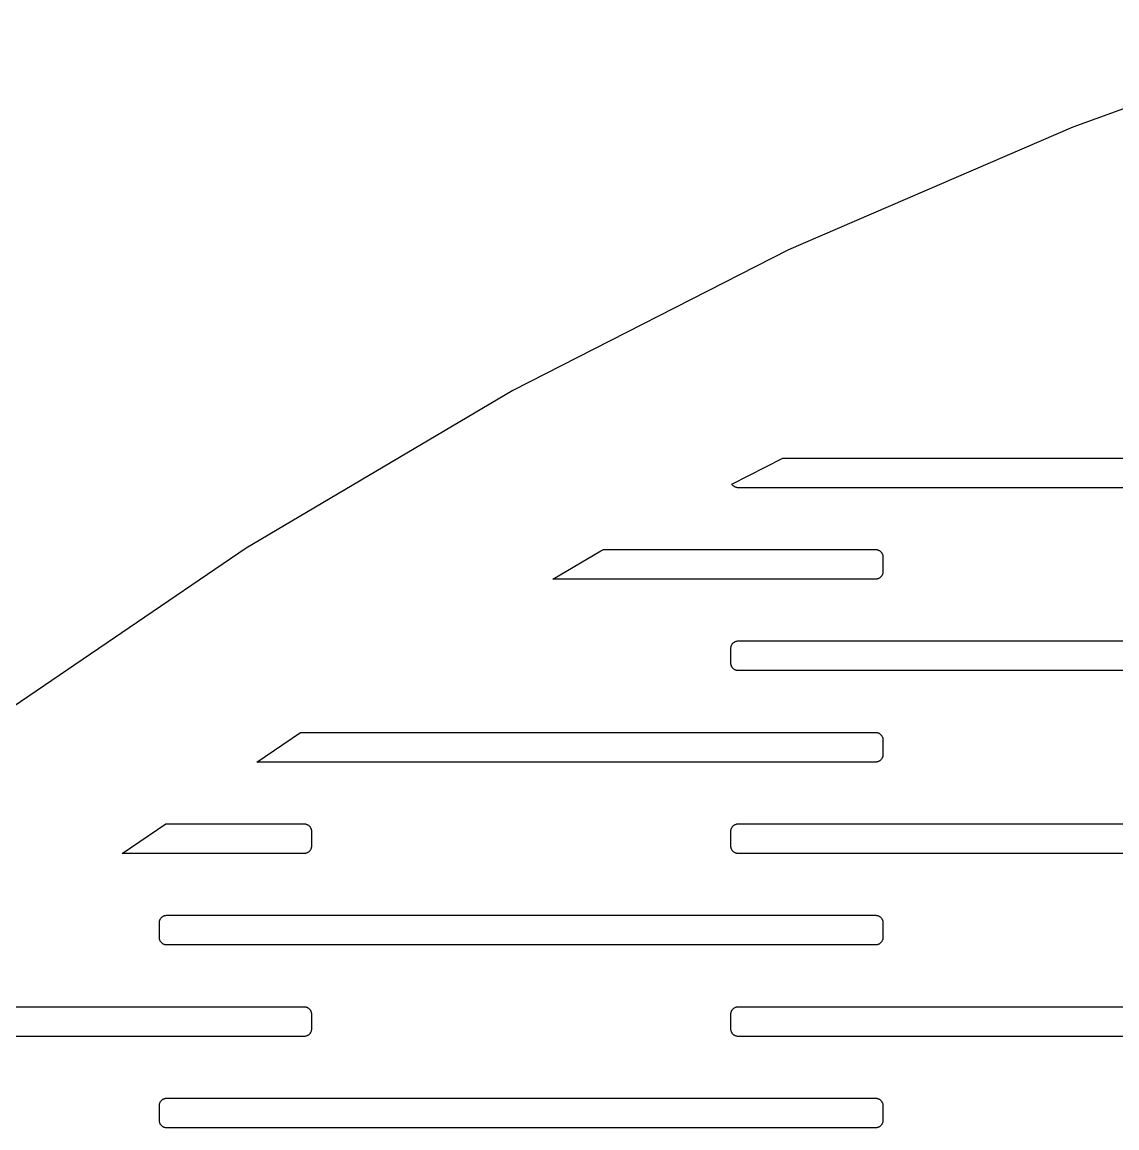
# Model space of a CAD drawing. Header units: metres. Extents: x -216 to 216, y -216 to 216.
# Drawn here: x -125.33 to -77.44, y 156.68 to 205.04 of the extents above; entities that cross this region are included whole.
import ezdxf

# ---------------------------------------------------------------- set-up
doc = ezdxf.new("R2010")
doc.units = ezdxf.units.M

msp = doc.modelspace()

# ---------------------------------------------------------------- linework, layer by layer
for p, q in [((-66.6232, 205.045), (-79.3666, 200.457)), ((-79.3666, 200.457), (-91.7968, 195.078)), ((-91.7968, 195.078), (-103.865, 188.929)), ((-103.865, 188.929), (-115.523, 182.035)), ((-94.2781, 184.84), (-92.0445, 185.978)), ((-92.0445, 185.978), (-62.9972, 185.978)), ((-94.2716, 184.829), (-94.2781, 184.84)), ((-94.2601, 184.812), (-94.2716, 184.829)), ((-94.2476, 184.796), (-94.2601, 184.812)), ((-94.2341, 184.78), (-94.2476, 184.796)), ((-94.2197, 184.766), (-94.2341, 184.78)), ((-94.2044, 184.752), (-94.2197, 184.766)), ((-94.1882, 184.74), (-94.2044, 184.752)), ((-94.1713, 184.728), (-94.1882, 184.74)), ((-94.1538, 184.718), (-94.1713, 184.728)), ((-94.1356, 184.709), (-94.1538, 184.718)), ((-94.1168, 184.701), (-94.1356, 184.709)), ((-94.0976, 184.694), (-94.1168, 184.701)), ((-94.078, 184.688), (-94.0976, 184.694)), ((-94.0581, 184.684), (-94.078, 184.688)), ((-94.0379, 184.68), (-94.0581, 184.684)), ((-94.0176, 184.678), (-94.0379, 184.68)), ((-93.9972, 184.678), (-94.0176, 184.678)), ((-62.9972, 184.678), (-93.9972, 184.678)), ((-115.523, 182.035), (-126.725, 174.422)), ((-102.109, 180.678), (-100.011, 181.919)), ((-100.011, 181.919), (-99.8949, 181.978)), ((-99.8949, 181.978), (-87.9972, 181.978)), ((-87.9972, 181.978), (-87.9768, 181.977)), ((-87.9768, 181.977), (-87.9565, 181.975)), ((-87.9565, 181.975), (-87.9363, 181.972)), ((-87.9363, 181.972), (-87.9164, 181.968)), ((-87.9164, 181.968), (-87.8968, 181.962)), ((-87.8968, 181.962), (-87.8776, 181.955)), ((-87.8776, 181.955), (-87.8588, 181.947)), ((-87.8588, 181.947), (-87.8406, 181.938)), ((-87.8406, 181.938), (-87.8231, 181.927)), ((-87.8231, 181.927), (-87.8062, 181.916)), ((-87.8062, 181.916), (-87.79, 181.903)), ((-87.79, 181.903), (-87.7747, 181.89)), ((-87.7747, 181.89), (-87.7603, 181.875)), ((-87.7603, 181.875), (-87.7468, 181.86)), ((-87.7468, 181.86), (-87.7343, 181.844)), ((-87.7343, 181.844), (-87.7228, 181.827)), ((-87.7228, 181.827), (-87.7124, 181.809)), ((-87.7124, 181.809), (-87.7031, 181.791)), ((-87.7031, 181.791), (-87.695, 181.772)), ((-87.695, 181.772), (-87.6881, 181.753)), ((-87.6881, 181.753), (-87.6824, 181.734)), ((-87.6824, 181.734), (-87.6779, 181.714)), ((-87.6779, 181.714), (-87.6748, 181.694)), ((-87.6748, 181.694), (-87.6728, 181.673)), ((-87.6728, 181.673), (-87.6722, 181.653)), ((-87.6722, 181.653), (-87.6722, 181.003)), ((-87.6881, 180.902), (-87.695, 180.883)), ((-87.6824, 180.922), (-87.6881, 180.902)), ((-87.6779, 180.942), (-87.6824, 180.922)), ((-87.6748, 180.962), (-87.6779, 180.942)), ((-87.6728, 180.982), (-87.6748, 180.962)), ((-87.6722, 181.003), (-87.6728, 180.982)), ((-87.9972, 180.678), (-102.109, 180.678)), ((-87.9768, 180.678), (-87.9972, 180.678)), ((-87.9565, 180.68), (-87.9768, 180.678)), ((-87.9363, 180.684), (-87.9565, 180.68)), ((-87.9164, 180.688), (-87.9363, 180.684)), ((-87.8968, 180.694), (-87.9164, 180.688)), ((-87.8776, 180.701), (-87.8968, 180.694)), ((-87.8588, 180.709), (-87.8776, 180.701)), ((-87.8406, 180.718), (-87.8588, 180.709)), ((-87.8231, 180.728), (-87.8406, 180.718)), ((-87.8062, 180.74), (-87.8231, 180.728)), ((-87.79, 180.752), (-87.8062, 180.74)), ((-87.7747, 180.766), (-87.79, 180.752)), ((-87.7603, 180.78), (-87.7747, 180.766)), ((-87.7468, 180.796), (-87.7603, 180.78)), ((-87.7343, 180.812), (-87.7468, 180.796)), ((-87.7228, 180.829), (-87.7343, 180.812)), ((-87.7124, 180.846), (-87.7228, 180.829)), ((-87.7031, 180.864), (-87.7124, 180.846)), ((-87.695, 180.883), (-87.7031, 180.864)), ((-94.3222, 177.653), (-94.3215, 177.673)), ((-94.3222, 177.003), (-94.3222, 177.653)), ((-94.3215, 177.673), (-94.3196, 177.694)), ((-94.3196, 177.694), (-94.3164, 177.714)), ((-94.3164, 177.714), (-94.312, 177.734)), ((-94.312, 177.734), (-94.3063, 177.753)), ((-94.3063, 177.753), (-94.2994, 177.772)), ((-94.2994, 177.772), (-94.2913, 177.791)), ((-94.2913, 177.791), (-94.282, 177.809)), ((-94.282, 177.809), (-94.2716, 177.827)), ((-94.2716, 177.827), (-94.2601, 177.844)), ((-94.2601, 177.844), (-94.2476, 177.86)), ((-94.2476, 177.86), (-94.2341, 177.875)), ((-94.2341, 177.875), (-94.2197, 177.89)), ((-94.2197, 177.89), (-94.2044, 177.903)), ((-94.2044, 177.903), (-94.1882, 177.916)), ((-94.1882, 177.916), (-94.1713, 177.927)), ((-94.1713, 177.927), (-94.1538, 177.938)), ((-94.1538, 177.938), (-94.1356, 177.947)), ((-94.1356, 177.947), (-94.1168, 177.955)), ((-94.1168, 177.955), (-94.0976, 177.962)), ((-94.0976, 177.962), (-94.078, 177.968)), ((-94.078, 177.968), (-94.0581, 177.972)), ((-94.0581, 177.972), (-94.0379, 177.975)), ((-94.0379, 177.975), (-94.0176, 177.977)), ((-94.0176, 177.977), (-93.9972, 177.978)), ((-93.9972, 177.978), (-62.9972, 177.978)), ((-94.3215, 176.982), (-94.3222, 177.003)), ((-94.3196, 176.962), (-94.3215, 176.982)), ((-94.3164, 176.942), (-94.3196, 176.962)), ((-94.312, 176.922), (-94.3164, 176.942)), ((-94.3063, 176.902), (-94.312, 176.922)), ((-94.2994, 176.883), (-94.3063, 176.902)), ((-94.2913, 176.864), (-94.2994, 176.883)), ((-94.282, 176.846), (-94.2913, 176.864)), ((-94.2716, 176.829), (-94.282, 176.846)), ((-94.2601, 176.812), (-94.2716, 176.829)), ((-94.2476, 176.796), (-94.2601, 176.812)), ((-94.2341, 176.78), (-94.2476, 176.796)), ((-94.2197, 176.766), (-94.2341, 176.78)), ((-94.2044, 176.752), (-94.2197, 176.766)), ((-94.1882, 176.74), (-94.2044, 176.752)), ((-94.1713, 176.728), (-94.1882, 176.74)), ((-94.1538, 176.718), (-94.1713, 176.728)), ((-94.1356, 176.709), (-94.1538, 176.718)), ((-94.1168, 176.701), (-94.1356, 176.709)), ((-94.0976, 176.694), (-94.1168, 176.701)), ((-94.078, 176.688), (-94.0976, 176.694)), ((-94.0581, 176.684), (-94.078, 176.688)), ((-94.0379, 176.68), (-94.0581, 176.684)), ((-94.0176, 176.678), (-94.0379, 176.68)), ((-93.9972, 176.678), (-94.0176, 176.678)), ((-62.9972, 176.678), (-93.9972, 176.678)), ((-115.065, 172.678), (-113.152, 173.978)), ((-113.152, 173.978), (-87.9972, 173.978)), ((-87.9972, 173.978), (-87.9768, 173.977)), ((-87.9768, 173.977), (-87.9565, 173.975)), ((-87.9565, 173.975), (-87.9363, 173.972)), ((-87.9363, 173.972), (-87.9164, 173.968)), ((-87.9164, 173.968), (-87.8968, 173.962)), ((-87.8968, 173.962), (-87.8776, 173.955)), ((-87.8776, 173.955), (-87.8588, 173.947)), ((-87.8588, 173.947), (-87.8406, 173.938)), ((-87.8406, 173.938), (-87.8231, 173.927)), ((-87.8231, 173.927), (-87.8062, 173.916)), ((-87.8062, 173.916), (-87.79, 173.903)), ((-87.79, 173.903), (-87.7747, 173.89)), ((-87.7747, 173.89), (-87.7603, 173.875)), ((-87.7603, 173.875), (-87.7468, 173.86)), ((-87.7468, 173.86), (-87.7343, 173.844)), ((-87.7343, 173.844), (-87.7228, 173.827)), ((-87.7228, 173.827), (-87.7124, 173.809)), ((-87.7124, 173.809), (-87.7031, 173.791)), ((-87.7031, 173.791), (-87.695, 173.772)), ((-87.695, 173.772), (-87.6881, 173.753)), ((-87.6881, 173.753), (-87.6824, 173.734)), ((-87.6824, 173.734), (-87.6779, 173.714)), ((-87.6779, 173.714), (-87.6748, 173.694)), ((-87.6748, 173.694), (-87.6728, 173.673)), ((-87.6728, 173.673), (-87.6722, 173.653)), ((-87.6722, 173.653), (-87.6722, 173.003)), ((-87.9972, 172.678), (-115.065, 172.678)), ((-87.9768, 172.678), (-87.9972, 172.678)), ((-87.9565, 172.68), (-87.9768, 172.678)), ((-87.9363, 172.684), (-87.9565, 172.68)), ((-87.9164, 172.688), (-87.9363, 172.684)), ((-87.8968, 172.694), (-87.9164, 172.688)), ((-87.8776, 172.701), (-87.8968, 172.694)), ((-87.8588, 172.709), (-87.8776, 172.701)), ((-87.8406, 172.718), (-87.8588, 172.709)), ((-87.8231, 172.728), (-87.8406, 172.718)), ((-87.8062, 172.74), (-87.8231, 172.728)), ((-87.79, 172.752), (-87.8062, 172.74)), ((-87.7747, 172.766), (-87.79, 172.752)), ((-87.7603, 172.78), (-87.7747, 172.766)), ((-87.7468, 172.796), (-87.7603, 172.78)), ((-87.7343, 172.812), (-87.7468, 172.796)), ((-87.7228, 172.829), (-87.7343, 172.812)), ((-87.7124, 172.846), (-87.7228, 172.829)), ((-87.7031, 172.864), (-87.7124, 172.846)), ((-87.695, 172.883), (-87.7031, 172.864)), ((-87.6881, 172.902), (-87.695, 172.883)), ((-87.6824, 172.922), (-87.6881, 172.902)), ((-87.6779, 172.942), (-87.6824, 172.922)), ((-87.6748, 172.962), (-87.6779, 172.942)), ((-87.6728, 172.982), (-87.6748, 172.962)), ((-87.6722, 173.003), (-87.6728, 172.982)), ((-120.951, 168.678), (-119.038, 169.978)), ((-119.038, 169.978), (-112.997, 169.978)), ((-112.997, 169.978), (-112.977, 169.977)), ((-112.977, 169.977), (-112.956, 169.975)), ((-112.956, 169.975), (-112.936, 169.972)), ((-112.936, 169.972), (-112.916, 169.968)), ((-112.916, 169.968), (-112.897, 169.962)), ((-112.897, 169.962), (-112.878, 169.955)), ((-112.878, 169.955), (-112.859, 169.947)), ((-112.859, 169.947), (-112.841, 169.938)), ((-112.841, 169.938), (-112.823, 169.927)), ((-112.823, 169.927), (-112.806, 169.916)), ((-112.806, 169.916), (-112.79, 169.903)), ((-112.79, 169.903), (-112.775, 169.89)), ((-112.775, 169.89), (-112.76, 169.875)), ((-112.76, 169.875), (-112.747, 169.86)), ((-112.747, 169.86), (-112.734, 169.844)), ((-112.734, 169.844), (-112.723, 169.827)), ((-112.723, 169.827), (-112.712, 169.809)), ((-112.712, 169.809), (-112.703, 169.791)), ((-112.703, 169.791), (-112.695, 169.772)), ((-112.695, 169.772), (-112.688, 169.753)), ((-94.3063, 169.753), (-94.2994, 169.772)), ((-94.2994, 169.772), (-94.2913, 169.791)), ((-94.2913, 169.791), (-94.282, 169.809)), ((-94.282, 169.809), (-94.2716, 169.827)), ((-94.2716, 169.827), (-94.2601, 169.844)), ((-94.2601, 169.844), (-94.2476, 169.86)), ((-94.2476, 169.86), (-94.2341, 169.875)), ((-94.2341, 169.875), (-94.2197, 169.89)), ((-94.2197, 169.89), (-94.2044, 169.903)), ((-94.2044, 169.903), (-94.1882, 169.916)), ((-94.1882, 169.916), (-94.1713, 169.927)), ((-94.1713, 169.927), (-94.1538, 169.938)), ((-94.1538, 169.938), (-94.1356, 169.947)), ((-94.1356, 169.947), (-94.1168, 169.955)), ((-94.1168, 169.955), (-94.0976, 169.962)), ((-94.0976, 169.962), (-94.078, 169.968)), ((-94.078, 169.968), (-94.0581, 169.972)), ((-94.0581, 169.972), (-94.0379, 169.975)), ((-94.0379, 169.975), (-94.0176, 169.977)), ((-94.0176, 169.977), (-93.9972, 169.978)), ((-93.9972, 169.978), (-62.9972, 169.978)), ((-112.688, 169.753), (-112.682, 169.734)), ((-112.682, 169.734), (-112.678, 169.714)), ((-112.678, 169.714), (-112.675, 169.694)), ((-112.675, 169.694), (-112.673, 169.673)), ((-112.673, 169.673), (-112.672, 169.653)), ((-112.672, 169.653), (-112.672, 169.003)), ((-94.3222, 169.653), (-94.3215, 169.673)), ((-94.3222, 169.003), (-94.3222, 169.653)), ((-94.3215, 169.673), (-94.3196, 169.694)), ((-94.3196, 169.694), (-94.3164, 169.714)), ((-94.3164, 169.714), (-94.312, 169.734)), ((-94.312, 169.734), (-94.3063, 169.753)), ((-112.734, 168.812), (-112.747, 168.796)), ((-112.723, 168.829), (-112.734, 168.812)), ((-112.712, 168.846), (-112.723, 168.829)), ((-112.703, 168.864), (-112.712, 168.846)), ((-112.695, 168.883), (-112.703, 168.864)), ((-112.688, 168.902), (-112.695, 168.883)), ((-112.682, 168.922), (-112.688, 168.902)), ((-112.678, 168.942), (-112.682, 168.922)), ((-112.675, 168.962), (-112.678, 168.942)), ((-112.673, 168.982), (-112.675, 168.962)), ((-112.672, 169.003), (-112.673, 168.982)), ((-94.3215, 168.982), (-94.3222, 169.003)), ((-94.3196, 168.962), (-94.3215, 168.982)), ((-94.3164, 168.942), (-94.3196, 168.962)), ((-94.312, 168.922), (-94.3164, 168.942)), ((-94.3063, 168.902), (-94.312, 168.922)), ((-94.2994, 168.883), (-94.3063, 168.902)), ((-94.2913, 168.864), (-94.2994, 168.883)), ((-94.282, 168.846), (-94.2913, 168.864)), ((-94.2716, 168.829), (-94.282, 168.846)), ((-94.2601, 168.812), (-94.2716, 168.829)), ((-94.2476, 168.796), (-94.2601, 168.812)), ((-112.997, 168.678), (-120.951, 168.678)), ((-112.977, 168.678), (-112.997, 168.678)), ((-112.956, 168.68), (-112.977, 168.678)), ((-112.936, 168.684), (-112.956, 168.68)), ((-112.916, 168.688), (-112.936, 168.684)), ((-112.897, 168.694), (-112.916, 168.688)), ((-112.878, 168.701), (-112.897, 168.694)), ((-112.859, 168.709), (-112.878, 168.701)), ((-112.841, 168.718), (-112.859, 168.709)), ((-112.823, 168.728), (-112.841, 168.718)), ((-112.806, 168.74), (-112.823, 168.728)), ((-112.79, 168.752), (-112.806, 168.74)), ((-112.775, 168.766), (-112.79, 168.752)), ((-112.76, 168.78), (-112.775, 168.766)), ((-112.747, 168.796), (-112.76, 168.78)), ((-94.2341, 168.78), (-94.2476, 168.796)), ((-94.2197, 168.766), (-94.2341, 168.78)), ((-94.2044, 168.752), (-94.2197, 168.766)), ((-94.1882, 168.74), (-94.2044, 168.752)), ((-94.1713, 168.728), (-94.1882, 168.74)), ((-94.1538, 168.718), (-94.1713, 168.728)), ((-94.1356, 168.709), (-94.1538, 168.718)), ((-94.1168, 168.701), (-94.1356, 168.709)), ((-94.0976, 168.694), (-94.1168, 168.701)), ((-94.078, 168.688), (-94.0976, 168.694)), ((-94.0581, 168.684), (-94.078, 168.688)), ((-94.0379, 168.68), (-94.0581, 168.684)), ((-94.0176, 168.678), (-94.0379, 168.68)), ((-93.9972, 168.678), (-94.0176, 168.678)), ((-62.9972, 168.678), (-93.9972, 168.678)), ((-119.22, 165.89), (-119.204, 165.903)), ((-119.204, 165.903), (-119.188, 165.916)), ((-119.188, 165.916), (-119.171, 165.927)), ((-119.171, 165.927), (-119.154, 165.938)), ((-119.154, 165.938), (-119.136, 165.947)), ((-119.136, 165.947), (-119.117, 165.955)), ((-119.117, 165.955), (-119.098, 165.962)), ((-119.098, 165.962), (-119.078, 165.968)), ((-119.078, 165.968), (-119.058, 165.972)), ((-119.058, 165.972), (-119.038, 165.975)), ((-119.038, 165.975), (-119.018, 165.977)), ((-119.018, 165.977), (-118.997, 165.978)), ((-118.997, 165.978), (-87.9972, 165.978)), ((-87.9972, 165.978), (-87.9768, 165.977)), ((-87.9768, 165.977), (-87.9565, 165.975)), ((-87.9565, 165.975), (-87.9363, 165.972)), ((-87.9363, 165.972), (-87.9164, 165.968)), ((-87.9164, 165.968), (-87.8968, 165.962)), ((-87.8968, 165.962), (-87.8776, 165.955)), ((-87.8776, 165.955), (-87.8588, 165.947)), ((-87.8588, 165.947), (-87.8406, 165.938)), ((-87.8406, 165.938), (-87.8231, 165.927)), ((-87.8231, 165.927), (-87.8062, 165.916)), ((-87.8062, 165.916), (-87.79, 165.903)), ((-87.79, 165.903), (-87.7747, 165.89)), ((-119.322, 165.673), (-119.32, 165.694)), ((-119.322, 165.653), (-119.322, 165.673)), ((-119.322, 165.003), (-119.322, 165.653)), ((-119.32, 165.694), (-119.316, 165.714)), ((-119.316, 165.714), (-119.312, 165.734)), ((-119.312, 165.734), (-119.306, 165.753)), ((-119.306, 165.753), (-119.299, 165.772)), ((-119.299, 165.772), (-119.291, 165.791)), ((-119.291, 165.791), (-119.282, 165.809)), ((-119.282, 165.809), (-119.272, 165.827)), ((-119.272, 165.827), (-119.26, 165.844)), ((-119.26, 165.844), (-119.248, 165.86)), ((-119.248, 165.86), (-119.234, 165.875)), ((-119.234, 165.875), (-119.22, 165.89)), ((-87.7747, 165.89), (-87.7603, 165.875)), ((-87.7603, 165.875), (-87.7468, 165.86)), ((-87.7468, 165.86), (-87.7343, 165.844)), ((-87.7343, 165.844), (-87.7228, 165.827)), ((-87.7228, 165.827), (-87.7124, 165.809)), ((-87.7124, 165.809), (-87.7031, 165.791)), ((-87.7031, 165.791), (-87.695, 165.772)), ((-87.695, 165.772), (-87.6881, 165.753)), ((-87.6881, 165.753), (-87.6824, 165.734)), ((-87.6824, 165.734), (-87.6779, 165.714)), ((-87.6779, 165.714), (-87.6748, 165.694)), ((-87.6748, 165.694), (-87.6728, 165.673)), ((-87.6728, 165.673), (-87.6722, 165.653)), ((-87.6722, 165.653), (-87.6722, 165.003)), ((-119.322, 164.982), (-119.322, 165.003)), ((-119.32, 164.962), (-119.322, 164.982)), ((-119.316, 164.942), (-119.32, 164.962)), ((-119.312, 164.922), (-119.316, 164.942)), ((-87.6779, 164.942), (-87.6824, 164.922)), ((-87.6748, 164.962), (-87.6779, 164.942)), ((-87.6728, 164.982), (-87.6748, 164.962)), ((-87.6722, 165.003), (-87.6728, 164.982)), ((-119.306, 164.902), (-119.312, 164.922)), ((-119.299, 164.883), (-119.306, 164.902)), ((-119.291, 164.864), (-119.299, 164.883)), ((-119.282, 164.846), (-119.291, 164.864)), ((-119.272, 164.829), (-119.282, 164.846)), ((-119.26, 164.812), (-119.272, 164.829)), ((-119.248, 164.796), (-119.26, 164.812)), ((-119.234, 164.78), (-119.248, 164.796)), ((-119.22, 164.766), (-119.234, 164.78)), ((-119.204, 164.752), (-119.22, 164.766)), ((-119.188, 164.74), (-119.204, 164.752)), ((-119.171, 164.728), (-119.188, 164.74)), ((-119.154, 164.718), (-119.171, 164.728)), ((-119.136, 164.709), (-119.154, 164.718)), ((-119.117, 164.701), (-119.136, 164.709)), ((-119.098, 164.694), (-119.117, 164.701)), ((-119.078, 164.688), (-119.098, 164.694)), ((-119.058, 164.684), (-119.078, 164.688)), ((-119.038, 164.68), (-119.058, 164.684)), ((-119.018, 164.678), (-119.038, 164.68)), ((-118.997, 164.678), (-119.018, 164.678)), ((-87.9972, 164.678), (-118.997, 164.678)), ((-87.9768, 164.678), (-87.9972, 164.678)), ((-87.9565, 164.68), (-87.9768, 164.678)), ((-87.9363, 164.684), (-87.9565, 164.68)), ((-87.9164, 164.688), (-87.9363, 164.684)), ((-87.8968, 164.694), (-87.9164, 164.688)), ((-87.8776, 164.701), (-87.8968, 164.694)), ((-87.8588, 164.709), (-87.8776, 164.701)), ((-87.8406, 164.718), (-87.8588, 164.709)), ((-87.8231, 164.728), (-87.8406, 164.718)), ((-87.8062, 164.74), (-87.8231, 164.728)), ((-87.79, 164.752), (-87.8062, 164.74)), ((-87.7747, 164.766), (-87.79, 164.752)), ((-87.7603, 164.78), (-87.7747, 164.766)), ((-87.7468, 164.796), (-87.7603, 164.78)), ((-87.7343, 164.812), (-87.7468, 164.796)), ((-87.7228, 164.829), (-87.7343, 164.812)), ((-87.7124, 164.846), (-87.7228, 164.829)), ((-87.7031, 164.864), (-87.7124, 164.846)), ((-87.695, 164.883), (-87.7031, 164.864)), ((-87.6881, 164.902), (-87.695, 164.883)), ((-87.6824, 164.922), (-87.6881, 164.902)), ((-129.721, 161.978), (-112.997, 161.978)), ((-112.997, 161.978), (-112.977, 161.977)), ((-112.977, 161.977), (-112.956, 161.975)), ((-112.956, 161.975), (-112.936, 161.972)), ((-112.936, 161.972), (-112.916, 161.968)), ((-112.916, 161.968), (-112.897, 161.962)), ((-112.897, 161.962), (-112.878, 161.955)), ((-112.878, 161.955), (-112.859, 161.947)), ((-112.859, 161.947), (-112.841, 161.938)), ((-112.841, 161.938), (-112.823, 161.927)), ((-112.823, 161.927), (-112.806, 161.916)), ((-112.806, 161.916), (-112.79, 161.903)), ((-112.79, 161.903), (-112.775, 161.89)), ((-112.775, 161.89), (-112.76, 161.875)), ((-112.76, 161.875), (-112.747, 161.86)), ((-112.747, 161.86), (-112.734, 161.844)), ((-112.734, 161.844), (-112.723, 161.827)), ((-112.723, 161.827), (-112.712, 161.809)), ((-112.712, 161.809), (-112.703, 161.791)), ((-112.703, 161.791), (-112.695, 161.772)), ((-112.695, 161.772), (-112.688, 161.753)), ((-112.688, 161.753), (-112.682, 161.734)), ((-112.682, 161.734), (-112.678, 161.714)), ((-112.678, 161.714), (-112.675, 161.694)), ((-112.675, 161.694), (-112.673, 161.673)), ((-112.673, 161.673), (-112.672, 161.653)), ((-112.672, 161.653), (-112.672, 161.003)), ((-94.3222, 161.653), (-94.3215, 161.673)), ((-94.3222, 161.003), (-94.3222, 161.653)), ((-94.3215, 161.673), (-94.3196, 161.694)), ((-94.3196, 161.694), (-94.3164, 161.714)), ((-94.3164, 161.714), (-94.312, 161.734)), ((-94.312, 161.734), (-94.3063, 161.753)), ((-94.3063, 161.753), (-94.2994, 161.772)), ((-94.2994, 161.772), (-94.2913, 161.791)), ((-94.2913, 161.791), (-94.282, 161.809)), ((-94.282, 161.809), (-94.2716, 161.827)), ((-94.2716, 161.827), (-94.2601, 161.844)), ((-94.2601, 161.844), (-94.2476, 161.86)), ((-94.2476, 161.86), (-94.2341, 161.875)), ((-94.2341, 161.875), (-94.2197, 161.89)), ((-94.2197, 161.89), (-94.2044, 161.903)), ((-94.2044, 161.903), (-94.1882, 161.916)), ((-94.1882, 161.916), (-94.1713, 161.927)), ((-94.1713, 161.927), (-94.1538, 161.938)), ((-94.1538, 161.938), (-94.1356, 161.947)), ((-94.1356, 161.947), (-94.1168, 161.955)), ((-94.1168, 161.955), (-94.0976, 161.962)), ((-94.0976, 161.962), (-94.078, 161.968)), ((-94.078, 161.968), (-94.0581, 161.972)), ((-94.0581, 161.972), (-94.0379, 161.975)), ((-94.0379, 161.975), (-94.0176, 161.977)), ((-94.0176, 161.977), (-93.9972, 161.978)), ((-93.9972, 161.978), (-62.9972, 161.978)), ((-112.997, 160.678), (-131.397, 160.678)), ((-112.977, 160.678), (-112.997, 160.678)), ((-112.956, 160.68), (-112.977, 160.678)), ((-112.936, 160.684), (-112.956, 160.68)), ((-112.916, 160.688), (-112.936, 160.684)), ((-112.897, 160.694), (-112.916, 160.688)), ((-112.878, 160.701), (-112.897, 160.694)), ((-112.859, 160.709), (-112.878, 160.701)), ((-112.841, 160.718), (-112.859, 160.709)), ((-112.823, 160.728), (-112.841, 160.718)), ((-112.806, 160.74), (-112.823, 160.728)), ((-112.79, 160.752), (-112.806, 160.74)), ((-112.775, 160.766), (-112.79, 160.752)), ((-112.76, 160.78), (-112.775, 160.766)), ((-112.747, 160.796), (-112.76, 160.78)), ((-112.734, 160.812), (-112.747, 160.796)), ((-112.723, 160.829), (-112.734, 160.812)), ((-112.712, 160.846), (-112.723, 160.829)), ((-112.703, 160.864), (-112.712, 160.846)), ((-112.695, 160.883), (-112.703, 160.864)), ((-112.688, 160.902), (-112.695, 160.883)), ((-112.682, 160.922), (-112.688, 160.902)), ((-112.678, 160.942), (-112.682, 160.922)), ((-112.675, 160.962), (-112.678, 160.942)), ((-112.673, 160.982), (-112.675, 160.962)), ((-112.672, 161.003), (-112.673, 160.982)), ((-94.3215, 160.982), (-94.3222, 161.003)), ((-94.3196, 160.962), (-94.3215, 160.982)), ((-94.3164, 160.942), (-94.3196, 160.962)), ((-94.312, 160.922), (-94.3164, 160.942)), ((-94.3063, 160.902), (-94.312, 160.922)), ((-94.2994, 160.883), (-94.3063, 160.902)), ((-94.2913, 160.864), (-94.2994, 160.883)), ((-94.282, 160.846), (-94.2913, 160.864)), ((-94.2716, 160.829), (-94.282, 160.846)), ((-94.2601, 160.812), (-94.2716, 160.829)), ((-94.2476, 160.796), (-94.2601, 160.812)), ((-94.2341, 160.78), (-94.2476, 160.796)), ((-94.2197, 160.766), (-94.2341, 160.78)), ((-94.2044, 160.752), (-94.2197, 160.766)), ((-94.1882, 160.74), (-94.2044, 160.752)), ((-94.1713, 160.728), (-94.1882, 160.74)), ((-94.1538, 160.718), (-94.1713, 160.728)), ((-94.1356, 160.709), (-94.1538, 160.718)), ((-94.1168, 160.701), (-94.1356, 160.709)), ((-94.0976, 160.694), (-94.1168, 160.701)), ((-94.078, 160.688), (-94.0976, 160.694)), ((-94.0581, 160.684), (-94.078, 160.688)), ((-94.0379, 160.68), (-94.0581, 160.684)), ((-94.0176, 160.678), (-94.0379, 160.68)), ((-93.9972, 160.678), (-94.0176, 160.678)), ((-62.9972, 160.678), (-93.9972, 160.678)), ((-119.322, 157.673), (-119.32, 157.694)), ((-119.32, 157.694), (-119.316, 157.714)), ((-119.316, 157.714), (-119.312, 157.734)), ((-119.312, 157.734), (-119.306, 157.753)), ((-119.306, 157.753), (-119.299, 157.772)), ((-119.299, 157.772), (-119.291, 157.791)), ((-119.291, 157.791), (-119.282, 157.809)), ((-119.282, 157.809), (-119.272, 157.827)), ((-119.272, 157.827), (-119.26, 157.844)), ((-119.26, 157.844), (-119.248, 157.86)), ((-119.248, 157.86), (-119.234, 157.875)), ((-119.234, 157.875), (-119.22, 157.89)), ((-119.22, 157.89), (-119.204, 157.903)), ((-119.204, 157.903), (-119.188, 157.916)), ((-119.188, 157.916), (-119.171, 157.927)), ((-119.171, 157.927), (-119.154, 157.938)), ((-119.154, 157.938), (-119.136, 157.947)), ((-119.136, 157.947), (-119.117, 157.955)), ((-119.117, 157.955), (-119.098, 157.962)), ((-119.098, 157.962), (-119.078, 157.968)), ((-119.078, 157.968), (-119.058, 157.972)), ((-119.058, 157.972), (-119.038, 157.975)), ((-119.038, 157.975), (-119.018, 157.977)), ((-119.018, 157.977), (-118.997, 157.978)), ((-118.997, 157.978), (-87.9972, 157.978)), ((-87.9972, 157.978), (-87.9768, 157.977)), ((-87.9768, 157.977), (-87.9565, 157.975)), ((-87.9565, 157.975), (-87.9363, 157.972)), ((-87.9363, 157.972), (-87.9164, 157.968)), ((-87.9164, 157.968), (-87.8968, 157.962)), ((-87.8968, 157.962), (-87.8776, 157.955)), ((-87.8776, 157.955), (-87.8588, 157.947)), ((-87.8588, 157.947), (-87.8406, 157.938)), ((-87.8406, 157.938), (-87.8231, 157.927)), ((-87.8231, 157.927), (-87.8062, 157.916)), ((-87.8062, 157.916), (-87.79, 157.903)), ((-87.79, 157.903), (-87.7747, 157.89)), ((-87.7747, 157.89), (-87.7603, 157.875)), ((-87.7603, 157.875), (-87.7468, 157.86)), ((-87.7468, 157.86), (-87.7343, 157.844)), ((-87.7343, 157.844), (-87.7228, 157.827)), ((-87.7228, 157.827), (-87.7124, 157.809)), ((-87.7124, 157.809), (-87.7031, 157.791)), ((-87.7031, 157.791), (-87.695, 157.772)), ((-87.695, 157.772), (-87.6881, 157.753)), ((-87.6881, 157.753), (-87.6824, 157.734)), ((-87.6824, 157.734), (-87.6779, 157.714)), ((-87.6779, 157.714), (-87.6748, 157.694)), ((-87.6748, 157.694), (-87.6728, 157.673)), ((-119.322, 157.653), (-119.322, 157.673)), ((-119.322, 157.003), (-119.322, 157.653)), ((-87.6728, 157.673), (-87.6722, 157.653)), ((-87.6722, 157.653), (-87.6722, 157.003)), ((-119.322, 156.982), (-119.322, 157.003)), ((-119.32, 156.962), (-119.322, 156.982)), ((-119.316, 156.942), (-119.32, 156.962)), ((-119.312, 156.922), (-119.316, 156.942)), ((-119.306, 156.902), (-119.312, 156.922)), ((-119.299, 156.883), (-119.306, 156.902)), ((-119.291, 156.864), (-119.299, 156.883)), ((-119.282, 156.846), (-119.291, 156.864)), ((-119.272, 156.829), (-119.282, 156.846)), ((-119.26, 156.812), (-119.272, 156.829)), ((-119.248, 156.796), (-119.26, 156.812)), ((-119.234, 156.78), (-119.248, 156.796)), ((-119.22, 156.766), (-119.234, 156.78)), ((-119.204, 156.752), (-119.22, 156.766)), ((-119.188, 156.74), (-119.204, 156.752)), ((-119.171, 156.728), (-119.188, 156.74)), ((-119.154, 156.718), (-119.171, 156.728)), ((-119.136, 156.709), (-119.154, 156.718)), ((-87.8406, 156.718), (-87.8588, 156.709)), ((-87.8231, 156.728), (-87.8406, 156.718)), ((-87.8062, 156.74), (-87.8231, 156.728)), ((-87.79, 156.752), (-87.8062, 156.74)), ((-87.7747, 156.766), (-87.79, 156.752)), ((-87.7603, 156.78), (-87.7747, 156.766)), ((-87.7468, 156.796), (-87.7603, 156.78)), ((-87.7343, 156.812), (-87.7468, 156.796)), ((-87.7228, 156.829), (-87.7343, 156.812)), ((-87.7124, 156.846), (-87.7228, 156.829)), ((-87.7031, 156.864), (-87.7124, 156.846)), ((-87.695, 156.883), (-87.7031, 156.864)), ((-87.6881, 156.902), (-87.695, 156.883)), ((-87.6824, 156.922), (-87.6881, 156.902)), ((-87.6779, 156.942), (-87.6824, 156.922)), ((-87.6748, 156.962), (-87.6779, 156.942)), ((-87.6728, 156.982), (-87.6748, 156.962)), ((-87.6722, 157.003), (-87.6728, 156.982)), ((-119.117, 156.701), (-119.136, 156.709)), ((-119.098, 156.694), (-119.117, 156.701)), ((-119.078, 156.688), (-119.098, 156.694)), ((-119.058, 156.684), (-119.078, 156.688)), ((-119.038, 156.68), (-119.058, 156.684)), ((-119.018, 156.678), (-119.038, 156.68)), ((-118.997, 156.678), (-119.018, 156.678)), ((-87.9972, 156.678), (-118.997, 156.678)), ((-87.9768, 156.678), (-87.9972, 156.678)), ((-87.9565, 156.68), (-87.9768, 156.678)), ((-87.9363, 156.684), (-87.9565, 156.68)), ((-87.9164, 156.688), (-87.9363, 156.684)), ((-87.8968, 156.694), (-87.9164, 156.688)), ((-87.8776, 156.701), (-87.8968, 156.694)), ((-87.8588, 156.709), (-87.8776, 156.701))]:
    msp.add_line(p, q)

doc.saveas('drawing.dxf')
